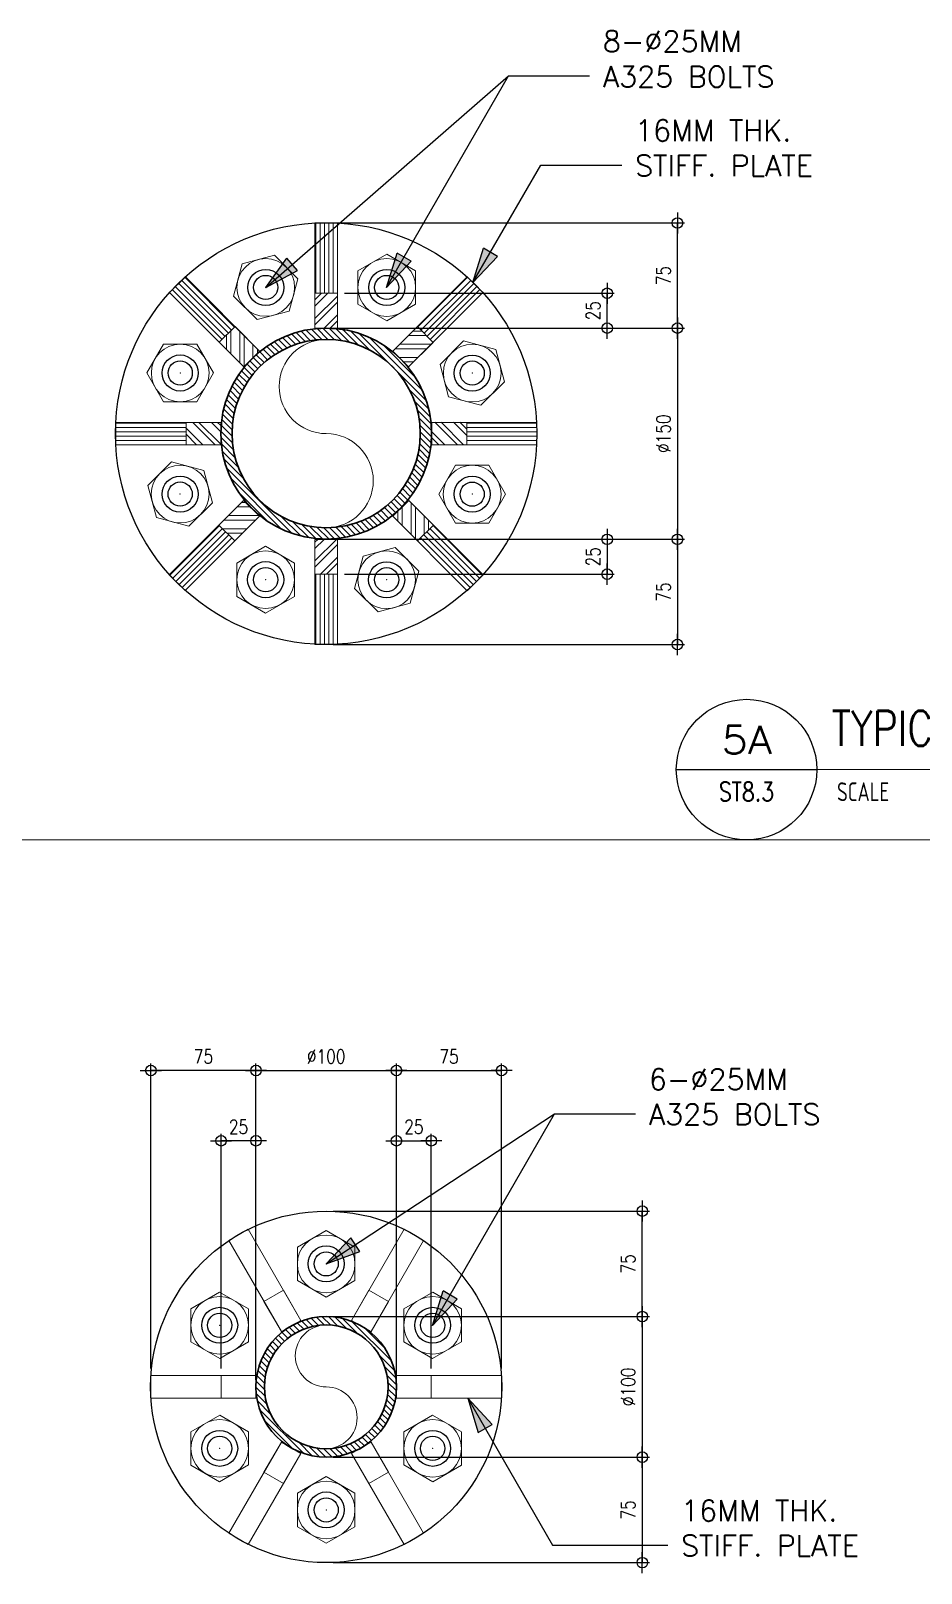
# Model space of a CAD drawing. Header units: millimetres. Extents: x 0 to 437400, y -7936 to 73710.
# Drawn here: x 1655 to 2288, y 1512 to 2609 of the extents above; entities that cross this region are included whole.
import ezdxf
from ezdxf.enums import TextEntityAlignment as Align

# ---------------------------------------------------------------- set-up
doc = ezdxf.new("R2010")
doc.units = ezdxf.units.MM
doc.header["$LTSCALE"] = 10
doc.header["$MEASUREMENT"] = 0
doc.linetypes.add('HIDDEN', pattern=[0.375, 0.25, -0.125])
for name, color, linetype in [('A-ANNO_DIM', 1, 'Continuous'), ('A_LINE', 1, 'Continuous'), ('TARGET-MAIN', 1, 'Continuous')]:
    doc.layers.add(name, color=color, linetype=linetype)
for name, color, linetype, lineweight in [('BOLT HOLES', 2, 'Continuous', 5), ('HATCH', 8, 'Continuous', 5), ('OUTLINE', 1, 'HIDDEN', 15), ('S-Anno-Text', 52, 'Continuous', 15), ('S-ANNO-WELD', 1, 'Continuous', 9), ('S_Bolt', 9, 'Continuous', 9), ('S_STEEL PLATE', 2, 'Continuous', 15), ('S_STEEL TRUSS', 5, 'Continuous', 30)]:
    doc.layers.add(name, color=color, linetype=linetype, lineweight=lineweight)
doc.layers.add('GUIDE 000', color=3, linetype='Continuous', lineweight=0, plot=False)
doc.layers.add('S-DETL-GRID', color=62, linetype='Continuous', lineweight=9, plot=False)
doc.styles.add('1', font='simplex.shx', dxfattribs={"width": 0.8, "height": 20})
doc.styles.add('ARCHITEXT', font='architxt.shx', dxfattribs={"width": 0.85})
doc.styles.add('ROMANS', font='romans.shx', dxfattribs={"width": 0.8, "height": 10})
doc.styles.add('ROMANSX', font='ROMANS.shx', dxfattribs={"height": 0.09375})
doc.styles.add('SIMPLEX', font='SIMPLEX.shx', dxfattribs={"width": 1.1})
doc.dimstyles.new('DDIM5', dxfattribs={"dimtxt": 10, "dimasz": 0.1, "dimexe": 5, "dimexo": 5, "dimgap": 5, "dimtad": 1, "dimdec": 0, "dimrnd": 1, "dimdsep": 46, "dimtxsty": 'ROMANS', "dimblk1": 'ESCADIM_ARW', "dimblk2": 'ESCADIM_ARW', "dimsah": 1, "dimcen": 5, "dimclrd": 1, "dimclre": 1, "dimclrt": 3, "dimadec": 0, "dimazin": 0, "dimtfac": 1, "dimtdec": 0, "dimtofl": 0, "dimtmove": 0, "dimatfit": 3, "dimldrblk": 'ESCADIM_ARW', "dimfxl": 1, "dimtolj": 1, "dimtzin": 0, "dimarcsym": 0})
doc.dimstyles.new('ESCA_ARW$7', dxfattribs={"dimtxt": 200, "dimasz": 1, "dimexe": 100, "dimexo": 100, "dimgap": 100, "dimtad": 1, "dimdec": 0, "dimrnd": 1, "dimdsep": 46, "dimtxsty": '1', "dimblk1": 'dim_arw', "dimblk2": 'dim_arw', "dimsah": 1, "dimcen": 50, "dimclrd": 1, "dimclre": 256, "dimclrt": 52, "dimadec": 0, "dimazin": 0, "dimtfac": 1, "dimtofl": 0, "dimtmove": 0, "dimatfit": 3, "dimldrblk": 'dim_arw', "dimfxl": 1, "dimtolj": 1, "dimtzin": 0, "dimarcsym": 0})

# ---------------------------------------------------------------- blocks, each defined once
blk = doc.blocks.new('*U257')
at = {"color": 1}
for radius in [12.8, 8.6]:
    blk.add_circle((0, 0), radius, dxfattribs=at)
at = {"layer": 'BOLT HOLES', "ltscale": 0.05}
blk.add_circle((0, 0), 12.8, dxfattribs=at)
at = {"layer": 'GUIDE 000'}
blk.add_point((0, 0), dxfattribs=at)
at = {"layer": 'S_Bolt', "color": 9, "linetype": 'Continuous', "ltscale": 0.5}
blk.add_lwpolyline([(-20.5, -11.9), (-20.5, 11.9), (0, 23.7), (20.5, 11.9), (20.5, -11.9), (0, -23.7)], close=True, dxfattribs=at)
at = {"layer": 'S_Bolt', "color": 251, "linetype": 'Continuous', "ltscale": 0.5}
blk.add_circle((0, 0), 20.5, dxfattribs=at)
blk = doc.blocks.new('*U258')
at = {"color": 0, "linetype": 'ByBlock', "lineweight": -2}
blk.add_blockref('*U257', (18767, 7836.9), dxfattribs=at)
for p, rotation in [((18691.2, 7793.2), 59.99999999999999), ((18842.8, 7793.2), 299.9999999999999), ((18691.2, 7705.7), 120), ((18842.8, 7705.7), 240), ((18767, 7661.9), 180)]:
    blk.add_blockref('*U257', p, dxfattribs=dict(at, rotation=rotation))
blk = doc.blocks.new('dim_arw')
h = blk.add_hatch(color=256)
h.paths.add_polyline_path([(-126, 29), (0, 0), (-126, -29, -0.115681), (-133, 0, -0.115681)])
h.paths.add_polyline_path([(-249, 58), (-126, 29, 0.115681), (-133, 0, 0.115681), (-126, -29), (-249, -58)])
for p, q in [((0, 0), (-249, 58)), ((-249, 58), (-249, -58)), ((0, 0), (-249, -58))]:
    blk.add_line(p, q)
blk = doc.blocks.new('ESCADIM_ARW')
at = {"color": 9}
blk.add_line((75, 0), (-75, 0), dxfattribs=at)
blk.add_circle((0, 0), 37.5, dxfattribs=at)
blk = doc.blocks.new('*D262')
at = {"layer": 'A-ANNO_DIM', "color": 1, "lineweight": -2, "transparency": 16777216}
for p, q in [((1870, 2398), (2120, 2398)), ((2115, 2397.9), (2115, 2247.9)), ((1870, 2247.8), (2120, 2247.8))]:
    blk.add_line(p, q, dxfattribs=at)
at = {"layer": 'Defpoints', "color": 0, "transparency": 16777216}
for p in [(1865, 2398), (1865, 2247.8), (2115, 2247.8)]:
    blk.add_point(p, dxfattribs=at)
at = {"layer": 'A-ANNO_DIM', "color": 1, "lineweight": -2, "transparency": 16777216, "xscale": 0.1, "yscale": 0.1, "zscale": 0.1}
for p, rotation in [((2115, 2398), 90), ((2115, 2247.8), 270)]:
    blk.add_blockref('ESCADIM_ARW', p, dxfattribs=dict(at, rotation=rotation))
at = {"layer": 'A-ANNO_DIM', "color": 3, "transparency": 16777216, "insert": (2105, 2322.9), "char_height": 10, "attachment_point": 5, "rotation": 90, "style": 'ROMANS'}
blk.add_mtext('\\A1;%%C150', dxfattribs=at)
blk = doc.blocks.new('*D263')
at = {"layer": 'A-ANNO_DIM', "color": 1, "lineweight": -2, "transparency": 16777216}
for p, q in [((1870, 2472.8), (2120, 2472.8)), ((2115, 2398.1), (2115, 2472.7)), ((1870, 2398), (2120, 2398))]:
    blk.add_line(p, q, dxfattribs=at)
at = {"layer": 'Defpoints', "color": 0, "transparency": 16777216}
for p in [(1865, 2472.8), (2115, 2472.8), (1865, 2398)]:
    blk.add_point(p, dxfattribs=at)
at = {"layer": 'A-ANNO_DIM', "color": 1, "lineweight": -2, "transparency": 16777216, "xscale": 0.1, "yscale": 0.1, "zscale": 0.1}
for p, rotation in [((2115, 2472.8), 90), ((2115, 2398), 270)]:
    blk.add_blockref('ESCADIM_ARW', p, dxfattribs=dict(at, rotation=rotation))
at = {"layer": 'A-ANNO_DIM', "color": 3, "transparency": 16777216, "insert": (2105, 2435.4), "char_height": 10, "attachment_point": 5, "rotation": 90, "style": 'ROMANS'}
blk.add_mtext('\\A1;75', dxfattribs=at)
blk = doc.blocks.new('*D264')
at = {"layer": 'A-ANNO_DIM', "color": 1, "lineweight": -2, "transparency": 16777216}
for p, q in [((1870, 2247.8), (2120, 2247.8)), ((2115, 2247.7), (2115, 2173.1)), ((1870, 2173), (2120, 2173))]:
    blk.add_line(p, q, dxfattribs=at)
at = {"layer": 'Defpoints', "color": 0, "transparency": 16777216}
for p in [(1865, 2247.8), (1865, 2173), (2115, 2173)]:
    blk.add_point(p, dxfattribs=at)
at = {"layer": 'A-ANNO_DIM', "color": 1, "lineweight": -2, "transparency": 16777216, "xscale": 0.1, "yscale": 0.1, "zscale": 0.1}
for p, rotation in [((2115, 2247.8), 90), ((2115, 2173), 270)]:
    blk.add_blockref('ESCADIM_ARW', p, dxfattribs=dict(at, rotation=rotation))
at = {"layer": 'A-ANNO_DIM', "color": 3, "transparency": 16777216, "insert": (2105, 2210.4), "char_height": 10, "attachment_point": 5, "rotation": 90, "style": 'ROMANS'}
blk.add_mtext('\\A1;75', dxfattribs=at)
blk = doc.blocks.new('*D265')
at = {"layer": 'A-ANNO_DIM', "color": 1, "lineweight": -2, "transparency": 16777216}
for p, q in [((1870, 2247.8), (2070, 2247.8)), ((2065, 2247.7), (2065, 2223.1)), ((1878, 2223), (2070, 2223))]:
    blk.add_line(p, q, dxfattribs=at)
at = {"layer": 'Defpoints', "color": 0, "transparency": 16777216}
for p in [(1865, 2247.8), (1873, 2223), (2065, 2223)]:
    blk.add_point(p, dxfattribs=at)
at = {"layer": 'A-ANNO_DIM', "color": 1, "lineweight": -2, "transparency": 16777216, "xscale": 0.1, "yscale": 0.1, "zscale": 0.1}
for p, rotation in [((2065, 2247.8), 90), ((2065, 2223), 270)]:
    blk.add_blockref('ESCADIM_ARW', p, dxfattribs=dict(at, rotation=rotation))
at = {"layer": 'A-ANNO_DIM', "color": 3, "transparency": 16777216, "insert": (2055, 2235.4), "char_height": 10, "attachment_point": 5, "rotation": 90, "style": 'ROMANS'}
blk.add_mtext('\\A1;25', dxfattribs=at)
blk = doc.blocks.new('*D266')
at = {"layer": 'A-ANNO_DIM', "color": 1, "lineweight": -2, "transparency": 16777216}
for p, q in [((1878, 2422.8), (2070, 2422.8)), ((2065, 2398.1), (2065, 2422.7)), ((1870, 2398), (2070, 2398))]:
    blk.add_line(p, q, dxfattribs=at)
at = {"layer": 'Defpoints', "color": 0, "transparency": 16777216}
for p in [(1873, 2422.8), (2065, 2422.8), (1865, 2398)]:
    blk.add_point(p, dxfattribs=at)
at = {"layer": 'A-ANNO_DIM', "color": 1, "lineweight": -2, "transparency": 16777216, "xscale": 0.1, "yscale": 0.1, "zscale": 0.1}
for p, rotation in [((2065, 2422.8), 90), ((2065, 2398), 270)]:
    blk.add_blockref('ESCADIM_ARW', p, dxfattribs=dict(at, rotation=rotation))
at = {"layer": 'A-ANNO_DIM', "color": 3, "transparency": 16777216, "insert": (2055, 2410.4), "char_height": 10, "attachment_point": 5, "rotation": 90, "style": 'ROMANS'}
blk.add_mtext('\\A1;25', dxfattribs=at)
blk = doc.blocks.new('*D269')
at = {"layer": 'A-ANNO_DIM', "color": 1, "lineweight": -2, "transparency": 16777216}
for p, q in [((1870, 1695), (2095, 1695)), ((2090, 1694.9), (2090, 1595.1)), ((1870, 1595), (2095, 1595))]:
    blk.add_line(p, q, dxfattribs=at)
at = {"layer": 'Defpoints', "color": 0, "transparency": 16777216}
for p in [(1865, 1695), (1865, 1595), (2090, 1595)]:
    blk.add_point(p, dxfattribs=at)
at = {"layer": 'A-ANNO_DIM', "color": 1, "lineweight": -2, "transparency": 16777216, "xscale": 0.1, "yscale": 0.1, "zscale": 0.1}
for p, rotation in [((2090, 1695), 90), ((2090, 1595), 270)]:
    blk.add_blockref('ESCADIM_ARW', p, dxfattribs=dict(at, rotation=rotation))
at = {"layer": 'A-ANNO_DIM', "color": 3, "transparency": 16777216, "insert": (2080, 1645), "char_height": 10, "attachment_point": 5, "rotation": 90, "style": 'ROMANS'}
blk.add_mtext('\\A1;%%C100', dxfattribs=at)
blk = doc.blocks.new('*D270')
at = {"layer": 'A-ANNO_DIM', "color": 1, "lineweight": -2, "transparency": 16777216}
for p, q in [((1870, 1770), (2095, 1770)), ((2090, 1695.1), (2090, 1769.9)), ((1870, 1695), (2095, 1695))]:
    blk.add_line(p, q, dxfattribs=at)
at = {"layer": 'Defpoints', "color": 0, "transparency": 16777216}
for p in [(1865, 1770), (2090, 1770), (1865, 1695)]:
    blk.add_point(p, dxfattribs=at)
at = {"layer": 'A-ANNO_DIM', "color": 1, "lineweight": -2, "transparency": 16777216, "xscale": 0.1, "yscale": 0.1, "zscale": 0.1}
for p, rotation in [((2090, 1770), 90), ((2090, 1695), 270)]:
    blk.add_blockref('ESCADIM_ARW', p, dxfattribs=dict(at, rotation=rotation))
at = {"layer": 'A-ANNO_DIM', "color": 3, "transparency": 16777216, "insert": (2080, 1732.5), "char_height": 10, "attachment_point": 5, "rotation": 90, "style": 'ROMANS'}
blk.add_mtext('\\A1;75', dxfattribs=at)
blk = doc.blocks.new('*D271')
at = {"layer": 'A-ANNO_DIM', "color": 1, "lineweight": -2, "transparency": 16777216}
for p, q in [((1870, 1595), (2095, 1595)), ((2090, 1594.9), (2090, 1520.1)), ((1870, 1520), (2095, 1520))]:
    blk.add_line(p, q, dxfattribs=at)
at = {"layer": 'Defpoints', "color": 0, "transparency": 16777216}
for p in [(1865, 1595), (1865, 1520), (2090, 1520)]:
    blk.add_point(p, dxfattribs=at)
at = {"layer": 'A-ANNO_DIM', "color": 1, "lineweight": -2, "transparency": 16777216, "xscale": 0.1, "yscale": 0.1, "zscale": 0.1}
for p, rotation in [((2090, 1595), 90), ((2090, 1520), 270)]:
    blk.add_blockref('ESCADIM_ARW', p, dxfattribs=dict(at, rotation=rotation))
at = {"layer": 'A-ANNO_DIM', "color": 3, "transparency": 16777216, "insert": (2080, 1557.5), "char_height": 10, "attachment_point": 5, "rotation": 90, "style": 'ROMANS'}
blk.add_mtext('\\A1;75', dxfattribs=at)
blk = doc.blocks.new('*D272')
at = {"layer": 'A-ANNO_DIM', "color": 1, "lineweight": -2, "transparency": 16777216}
for p, q in [((1815, 1650), (1815, 1875)), ((1815.1, 1870), (1914.9, 1870)), ((1915, 1650), (1915, 1875))]:
    blk.add_line(p, q, dxfattribs=at)
at = {"layer": 'Defpoints', "color": 0, "transparency": 16777216}
for p in [(1915, 1870), (1815, 1645), (1915, 1645)]:
    blk.add_point(p, dxfattribs=at)
at = {"layer": 'A-ANNO_DIM', "color": 1, "lineweight": -2, "transparency": 16777216, "xscale": 0.1, "yscale": 0.1, "zscale": 0.1, "rotation": 180}
blk.add_blockref('ESCADIM_ARW', (1815, 1870), dxfattribs=at)
at = {"layer": 'A-ANNO_DIM', "color": 1, "lineweight": -2, "transparency": 16777216, "xscale": 0.1, "yscale": 0.1, "zscale": 0.1}
blk.add_blockref('ESCADIM_ARW', (1915, 1870), dxfattribs=at)
at = {"layer": 'A-ANNO_DIM', "color": 3, "transparency": 16777216, "insert": (1865, 1880), "char_height": 10, "attachment_point": 5, "style": 'ROMANS'}
blk.add_mtext('\\A1;%%C100', dxfattribs=at)
blk = doc.blocks.new('*D273')
at = {"layer": 'A-ANNO_DIM', "color": 1, "lineweight": -2, "transparency": 16777216}
for p, q in [((1915, 1650), (1915, 1875)), ((1915.1, 1870), (1989.7, 1870)), ((1989.8, 1658), (1989.8, 1875))]:
    blk.add_line(p, q, dxfattribs=at)
at = {"layer": 'Defpoints', "color": 0, "transparency": 16777216}
for p in [(1989.8, 1870), (1989.8, 1653), (1915, 1645)]:
    blk.add_point(p, dxfattribs=at)
at = {"layer": 'A-ANNO_DIM', "color": 1, "lineweight": -2, "transparency": 16777216, "xscale": 0.1, "yscale": 0.1, "zscale": 0.1, "rotation": 180}
blk.add_blockref('ESCADIM_ARW', (1915, 1870), dxfattribs=at)
at = {"layer": 'A-ANNO_DIM', "color": 1, "lineweight": -2, "transparency": 16777216, "xscale": 0.1, "yscale": 0.1, "zscale": 0.1}
blk.add_blockref('ESCADIM_ARW', (1989.8, 1870), dxfattribs=at)
at = {"layer": 'A-ANNO_DIM', "color": 3, "transparency": 16777216, "insert": (1952.4, 1880), "char_height": 10, "attachment_point": 5, "style": 'ROMANS'}
blk.add_mtext('\\A1;75', dxfattribs=at)
blk = doc.blocks.new('*D274')
at = {"layer": 'A-ANNO_DIM', "color": 1, "lineweight": -2, "transparency": 16777216}
for p, q in [((1915, 1650), (1915, 1825)), ((1939.8, 1658), (1939.8, 1825)), ((1915.1, 1820), (1939.7, 1820))]:
    blk.add_line(p, q, dxfattribs=at)
at = {"layer": 'Defpoints', "color": 0, "transparency": 16777216}
for p in [(1939.8, 1820), (1939.8, 1653), (1915, 1645)]:
    blk.add_point(p, dxfattribs=at)
at = {"layer": 'A-ANNO_DIM', "color": 1, "lineweight": -2, "transparency": 16777216, "xscale": 0.1, "yscale": 0.1, "zscale": 0.1, "rotation": 180}
blk.add_blockref('ESCADIM_ARW', (1915, 1820), dxfattribs=at)
at = {"layer": 'A-ANNO_DIM', "color": 1, "lineweight": -2, "transparency": 16777216, "xscale": 0.1, "yscale": 0.1, "zscale": 0.1}
blk.add_blockref('ESCADIM_ARW', (1939.8, 1820), dxfattribs=at)
at = {"layer": 'A-ANNO_DIM', "color": 3, "transparency": 16777216, "insert": (1927.4, 1830), "char_height": 10, "attachment_point": 5, "style": 'ROMANS'}
blk.add_mtext('\\A1;25', dxfattribs=at)
blk = doc.blocks.new('*D275')
at = {"layer": 'A-ANNO_DIM', "color": 1, "lineweight": -2, "transparency": 16777216}
for p, q in [((1740.2, 1658), (1740.2, 1875)), ((1814.9, 1870), (1740.3, 1870)), ((1815, 1650), (1815, 1875))]:
    blk.add_line(p, q, dxfattribs=at)
at = {"layer": 'Defpoints', "color": 0, "transparency": 16777216}
for p in [(1740.2, 1870), (1740.2, 1653), (1815, 1645)]:
    blk.add_point(p, dxfattribs=at)
at = {"layer": 'A-ANNO_DIM', "color": 1, "lineweight": -2, "transparency": 16777216, "xscale": 0.1, "yscale": 0.1, "zscale": 0.1, "rotation": 180}
blk.add_blockref('ESCADIM_ARW', (1740.2, 1870), dxfattribs=at)
at = {"layer": 'A-ANNO_DIM', "color": 1, "lineweight": -2, "transparency": 16777216, "xscale": 0.1, "yscale": 0.1, "zscale": 0.1}
blk.add_blockref('ESCADIM_ARW', (1815, 1870), dxfattribs=at)
at = {"layer": 'A-ANNO_DIM', "color": 3, "transparency": 16777216, "insert": (1777.6, 1880), "char_height": 10, "attachment_point": 5, "style": 'ROMANS'}
blk.add_mtext('\\A1;75', dxfattribs=at)
blk = doc.blocks.new('*D276')
at = {"layer": 'A-ANNO_DIM', "color": 1, "lineweight": -2, "transparency": 16777216}
for p, q in [((1790.2, 1658), (1790.2, 1825)), ((1815, 1650), (1815, 1825)), ((1814.9, 1820), (1790.3, 1820))]:
    blk.add_line(p, q, dxfattribs=at)
at = {"layer": 'Defpoints', "color": 0, "transparency": 16777216}
for p in [(1790.2, 1820), (1790.2, 1653), (1815, 1645)]:
    blk.add_point(p, dxfattribs=at)
at = {"layer": 'A-ANNO_DIM', "color": 1, "lineweight": -2, "transparency": 16777216, "xscale": 0.1, "yscale": 0.1, "zscale": 0.1, "rotation": 180}
blk.add_blockref('ESCADIM_ARW', (1790.2, 1820), dxfattribs=at)
at = {"layer": 'A-ANNO_DIM', "color": 1, "lineweight": -2, "transparency": 16777216, "xscale": 0.1, "yscale": 0.1, "zscale": 0.1}
blk.add_blockref('ESCADIM_ARW', (1815, 1820), dxfattribs=at)
at = {"layer": 'A-ANNO_DIM', "color": 3, "transparency": 16777216, "insert": (1802.6, 1830), "char_height": 10, "attachment_point": 5, "style": 'ROMANS'}
blk.add_mtext('\\A1;25', dxfattribs=at)
blk = doc.blocks.new('TARGET-DWGLABEL')
at = {"layer": 'TARGET-MAIN'}
blk.add_line((-7.5, 0), (7.5, 0), dxfattribs=at)
blk.add_circle((0, 0), 7.5, dxfattribs=at)
at = {"layer": 'TARGET-MAIN', "color": 2, "style": 'ARCHITEXT', "width": 0.85}
blk.add_text('SCALE', height=2, dxfattribs=at).set_placement((9.66, -2.36), align=Align.MIDDLE_LEFT)
at = {"layer": 'TARGET-MAIN', "color": 6, "style": 'ARCHITEXT', "width": 0.85}
blk.add_attdef('DRAWING_TITLE', text='', height=5, dxfattribs=at).set_placement((9.08, 4.41), align=Align.MIDDLE_LEFT)
at = {"layer": 'TARGET-MAIN', "color": 4, "style": 'ARCHITEXT', "width": 0.85}
blk.add_attdef('DWG_NO.', text='', height=3, dxfattribs=at).set_placement((0, 3.17), align=Align.MIDDLE_CENTER)
at = {"layer": 'TARGET-MAIN', "color": 3, "style": 'ARCHITEXT', "width": 0.85}
blk.add_attdef('SHT_NO.', text='', height=2, dxfattribs=at).set_placement((-0.02, -2.36), align=Align.MIDDLE_CENTER)
at = {"layer": 'TARGET-MAIN', "color": 2, "style": 'ARCHITEXT', "width": 0.85}
blk.add_attdef('SCALE', text='', height=2, dxfattribs=at).set_placement((69.6, -2.36), align=Align.MIDDLE_RIGHT)

msp = doc.modelspace()

# ---------------------------------------------------------------- hatches: boundary and pattern name
at = {"layer": 'HATCH'}
h = msp.add_hatch(dxfattribs=at)
h.set_pattern_fill('ANSI31', color=256, scale=25, angle=45)
h.set_pattern_definition([(90, (1620, 1306), (-3.125, 7e-16), [])])
h.paths.add_polyline_path([(1856.9969, 2422.78031), (1872.9969, 2422.78031), (1872.9969, 2472.78031), (1856.9969, 2472.78031)])
h.paths.add_polyline_path([(1872.9969, 2222.9938), (1856.9969, 2222.9938), (1856.9969, 2173.21968, 0.0266867601), (1872.9969, 2173.21968)])
h = msp.add_hatch(dxfattribs=at)
h.set_pattern_fill('ANSI31', color=256, scale=25, angle=-0.00679043)
h.set_pattern_definition([(44.9932, (972.5656, 1777.217), (-2.209447, 2.2099706), [])])
h.paths.add_polyline_path([(1976.57631, 2423.24059), (1965.26395, 2434.55564), (1929.90442, 2399.20449), (1941.21678, 2387.88945)])
h.paths.add_polyline_path([(1799.92965, 2246.6358), (1788.61728, 2257.95084), (1753.41749, 2222.7594, 0.0266867601), (1764.72986, 2211.44435)])
h = msp.add_hatch(dxfattribs=at)
h.set_pattern_fill('ANSI31', color=256, scale=25, angle=-89.99648079)
h.set_pattern_definition([(315.00352, (1319.0535, 3215.333), (2.209573, 2.2098444), [])])
h.paths.add_polyline_path([(1965.25758, 2211.43863), (1976.57059, 2222.75303), (1941.21308, 2258.1062), (1929.90007, 2246.79179)])
h.paths.add_polyline_path([(1788.621, 2388.05351), (1799.93401, 2399.36791), (1764.73623, 2434.56137, 0.0266867601), (1753.42322, 2423.24696)])
h = msp.add_hatch(dxfattribs=at)
h.set_pattern_fill('ANSI32', color=256, scale=25)
h.set_pattern_definition([(45, (1620, 1306), (-6.629126, 6.629126), []), (45, (1624.419, 1306), (-6.629126, 6.629126), [])])
h.paths.add_polyline_path([(1856.9969, 2397.9938), (1872.9969, 2397.9938), (1872.9969, 2422.78031), (1856.9969, 2422.78031)])
h.paths.add_polyline_path([(1856.9969, 2247.78031), (1872.9969, 2247.78031), (1872.9969, 2222.9938), (1856.9969, 2222.9938)])
h = msp.add_hatch(dxfattribs=at)
h.set_pattern_fill('ANSI32', color=256, scale=25, angle=-45.00679043)
h.set_pattern_definition([(359.9932, (972.566, 1777.217), (0.00111, 9.375), []), (359.9932, (975.69, 1774.092), (0.00111, 9.375), [])])
h.paths.add_polyline_path([(1912.37563, 2381.67987), (1923.688, 2370.36482), (1941.21678, 2387.88945), (1929.90442, 2399.20449)])
h.paths.add_polyline_path([(1806.14607, 2275.47547), (1817.45843, 2264.16042), (1799.92965, 2246.6358), (1788.61728, 2257.95084)])
h = msp.add_hatch(dxfattribs=at)
h.set_pattern_fill('ANSI32', color=256, scale=25, angle=-134.99648079)
h.set_pattern_definition([(270.0035, (1319.0535, 3215.333), (9.375, 0.000576), []), (270.0035, (1315.929, 3212.208), (9.375, 0.000576), [])])
h.paths.add_polyline_path([(1923.6853, 2275.63183), (1912.37228, 2264.31742), (1929.90007, 2246.79179), (1941.21308, 2258.1062)])
h.paths.add_polyline_path([(1817.46179, 2381.84228), (1806.14878, 2370.52788), (1788.621, 2388.05351), (1799.93401, 2399.36791)])
h = msp.add_hatch(dxfattribs=at)
h.set_pattern_fill('ANSI31', color=256, scale=25, angle=90)
h.set_pattern_definition([(135, (1620, 1306), (-2.209709, -2.209709), [])])
h.paths.add_polyline_path([(1790.0031, 2323, 1), (1939.99071, 2323, 1)])
h.paths.add_polyline_path([(1931.99071, 2323, -1), (1798.0031, 2323, -1)], flags=16)
h = msp.add_hatch(dxfattribs=at)
h.set_pattern_fill('ANSI31', color=256, scale=25, angle=-44.98969036)
h.set_pattern_definition([(0.0103, (847.9528, 2567.814), (-0.000562, 3.125), [])])
h.paths.add_polyline_path([(2014.77865, 2315.02695), (2014.77577, 2331.02695), (1964.77577, 2331.01795), (1964.77865, 2315.01795)])
h.paths.add_polyline_path([(1764.99215, 2314.982), (1764.98927, 2330.982), (1715.21515, 2330.97305, 0.0266867601), (1715.21803, 2314.97305)])
h = msp.add_hatch(dxfattribs=at)
h.set_pattern_fill('ANSI32', color=256, scale=25, angle=-89.98969036)
h.set_pattern_definition([(315.0103, (847.953, 2567.814), (6.62793, 6.63032), []), (315.0103, (847.954, 2563.3945), (6.62793, 6.63032), [])])
h.paths.add_polyline_path([(1939.98927, 2331.01349), (1939.99215, 2315.01349), (1964.77865, 2315.01795), (1964.77577, 2331.01795)])
h.paths.add_polyline_path([(1789.77578, 2330.98646), (1789.77866, 2314.98646), (1764.99215, 2314.982), (1764.98927, 2330.982)])
h = msp.add_hatch(dxfattribs=at)
h.set_pattern_fill('ANSI31', color=256, scale=25, angle=90)
h.set_pattern_definition([(135, (1459.997, 1306), (-2.209709, -2.209709), [])])
h.paths.add_polyline_path([(1814.9969, 1645, 1), (1914.9969, 1645, 1)])
h.paths.add_polyline_path([(1908.9969, 1645, -1), (1820.9969, 1645, -1)], flags=16)

# ---------------------------------------------------------------- linework, layer by layer
for centre, radius in [((1864.9969, 2323), 149.99381), ((1864.9969, 1645), 125)]:
    msp.add_circle(centre, radius)
at = {"color": 1}
for centre, radius in [((1821.97439, 2426.9419), 12.84203), ((1821.97439, 2426.9419), 8.60431), ((1908.08573, 2426.91443), 12.84203), ((1908.08573, 2426.91443), 8.60431), ((1761.08247, 2366.08883), 12.84203), ((1761.08247, 2366.08883), 8.60431), ((1968.94059, 2366.01822), 12.84203), ((1968.94059, 2366.01822), 8.60431), ((1761.055, 2279.97748), 12.84203), ((1968.91134, 2279.91117), 12.84203), ((1761.055, 2279.97748), 8.60431), ((1968.91134, 2279.91117), 8.60431), ((1821.90807, 2219.08556), 12.84203), ((1821.90807, 2219.08556), 8.60431), ((1908.01942, 2219.05809), 12.84203), ((1908.01942, 2219.05809), 8.60431)]:
    msp.add_circle(centre, radius, dxfattribs=at)
at = {"layer": 'A_LINE', "color": 1, "lineweight": 13}
msp.add_line((2114.20867, 2084), (2745.79133, 2084), dxfattribs=at)
at = {"layer": 'BOLT HOLES', "ltscale": 0.05}
for centre in [(1821.97439, 2426.9419), (1908.08573, 2426.91443), (1761.08247, 2366.08883), (1968.94059, 2366.01822), (1761.055, 2279.97748), (1968.91134, 2279.91117), (1821.90807, 2219.08556), (1908.01942, 2219.05809)]:
    msp.add_circle(centre, 12.84203, dxfattribs=at)
at = {"layer": 'GUIDE 000'}
for p in [(1821.97439, 2426.9419), (1908.08573, 2426.91443), (1761.08247, 2366.08883), (1968.94059, 2366.01822), (1761.055, 2279.97748), (1968.91134, 2279.91117), (1821.90807, 2219.08556), (1908.01942, 2219.05809)]:
    msp.add_point(p, dxfattribs=at)
at = {"layer": 'OUTLINE', "linetype": 'Continuous'}
for centre, radius, start, end in [((1864.9969, 2356.4969), 33.4969, 90, 270), ((1864.9969, 2289.50309), 33.4969, 270, 90), ((1864.9969, 1667), 22, 90, 270), ((1864.9969, 1623), 22, 270, 90)]:
    msp.add_arc(centre, radius, start, end, dxfattribs=at)
at = {"layer": 'S-DETL-GRID'}
msp.add_line((4860, 2034), (0, 2034), dxfattribs=at)
at = {"layer": 'S_Bolt', "color": 9, "linetype": 'Continuous', "ltscale": 0.5}
for points in [[(1815.83628, 2404.02329), (1799.05723, 2420.79836), (1805.19534, 2443.71697), (1828.1125, 2449.86052), (1844.89155, 2433.08545), (1838.75343, 2410.16683)], [(1887.53812, 2415.05126), (1887.53812, 2438.7776), (1908.08573, 2450.64077), (1928.63335, 2438.7776), (1928.63335, 2415.05126), (1908.08573, 2403.18809)], [(1772.94564, 2345.54121), (1749.2193, 2345.54121), (1737.35613, 2366.08883), (1749.2193, 2386.63644), (1772.94564, 2386.63644), (1784.80881, 2366.08883)], [(1946.02223, 2372.15728), (1962.79799, 2388.93563), (1985.71635, 2382.79657), (1991.85895, 2359.87916), (1975.08319, 2343.10081), (1952.16482, 2349.23987)], [(1783.97361, 2273.83937), (1767.19854, 2257.06033), (1744.27993, 2263.19844), (1738.13638, 2286.1156), (1754.91145, 2302.89464), (1777.83007, 2296.75653)], [(1957.04817, 2300.45878), (1980.7745, 2300.45878), (1992.63768, 2279.91117), (1980.7745, 2259.36355), (1957.04817, 2259.36355), (1945.18499, 2279.91117)], [(1842.45569, 2230.94873), (1842.45569, 2207.22239), (1821.90807, 2195.35922), (1801.36046, 2207.22239), (1801.36046, 2230.94873), (1821.90807, 2242.81191)], [(1914.15753, 2241.9767), (1930.93657, 2225.20164), (1924.79846, 2202.28302), (1901.8813, 2196.13948), (1885.10226, 2212.91454), (1891.24037, 2235.83316)]]:
    msp.add_lwpolyline(points, close=True, dxfattribs=at)
at = {"layer": 'S_Bolt', "color": 251, "linetype": 'Continuous', "ltscale": 0.5}
for centre in [(1821.97439, 2426.9419), (1908.08573, 2426.91443), (1761.08247, 2366.08883), (1968.94059, 2366.01822), (1761.055, 2279.97748), (1968.91134, 2279.91117), (1821.90807, 2219.08556), (1908.01942, 2219.05809)]:
    msp.add_circle(centre, 20.54761, dxfattribs=at)
at = {"layer": 'S_STEEL PLATE'}
for points in [[(1856.9969, 2397.9938), (1872.9969, 2397.9938), (1872.9969, 2472.78031), (1856.9969, 2472.78031)], [(1764.75631, 2434.57941), (1753.44126, 2423.26704), (1806.31703, 2370.37873), (1817.63208, 2381.69109)], [(1912.37563, 2381.67987), (1923.688, 2370.36482), (1976.57631, 2423.24059), (1965.26395, 2434.55564)], [(1856.9969, 2397.9938), (1872.9969, 2397.9938), (1872.9969, 2422.78031), (1856.9969, 2422.78031)], [(1806.31703, 2370.37873), (1817.63208, 2381.69109), (1800.10745, 2399.21988), (1788.79241, 2387.90751)], [(1929.90442, 2399.20449), (1941.21678, 2387.88945), (1923.688, 2370.36482), (1912.37563, 2381.67987)], [(1715.21659, 2331), (1715.21659, 2315), (1790.0031, 2315), (1790.0031, 2331)], [(1790.0031, 2315), (1790.0031, 2331), (1765.21659, 2331), (1765.21659, 2315)], [(1940.21659, 2331), (1940.21659, 2315), (2015.0031, 2315), (2015.0031, 2331)], [(1940.21659, 2315), (1940.21659, 2331), (1965.0031, 2331), (1965.0031, 2315)], [(1753.25775, 2222.5997), (1764.57012, 2211.28465), (1817.45843, 2264.16042), (1806.14607, 2275.47547)], [(1806.14607, 2275.47547), (1817.45843, 2264.16042), (1799.92965, 2246.6358), (1788.61728, 2257.95084)], [(1923.83648, 2275.46153), (1912.52143, 2264.14916), (1965.3972, 2211.26085), (1976.71225, 2222.57321)], [(1912.52143, 2264.14916), (1923.83647, 2275.46153), (1941.3611, 2257.93274), (1930.04605, 2246.62037)], [(1856.9969, 2172.9938), (1872.9969, 2172.9938), (1872.9969, 2247.78031), (1856.9969, 2247.78031)], [(1856.9969, 2247.78031), (1872.9969, 2247.78031), (1872.9969, 2222.9938), (1856.9969, 2222.9938)], [(1846.92511, 1692.30127), (1833.0687, 1684.30127), (1795.67545, 1749.06828), (1809.53185, 1757.06828)], [(1896.92511, 1684.30127), (1883.0687, 1692.30127), (1920.46195, 1757.06828), (1934.31836, 1749.06828)], [(1846.92511, 1692.30127), (1833.0687, 1684.30127), (1820.67545, 1705.76701), (1834.53185, 1713.76701)], [(1896.92511, 1684.30127), (1883.0687, 1692.30127), (1895.46195, 1713.76701), (1909.31836, 1705.76701)], [(1814.9969, 1653), (1814.9969, 1637), (1740.2104, 1637), (1740.2104, 1653)], [(1814.9969, 1653), (1814.9969, 1637), (1790.2104, 1637), (1790.2104, 1653)], [(1914.9969, 1653), (1914.9969, 1637), (1989.78341, 1637), (1989.78341, 1653)], [(1914.9969, 1653), (1914.9969, 1637), (1939.78341, 1637), (1939.78341, 1653)], [(1833.0687, 1605.69873), (1846.92511, 1597.69873), (1809.53185, 1532.93171), (1795.67545, 1540.93171)], [(1833.0687, 1605.69873), (1846.92511, 1597.69873), (1834.53185, 1576.23298), (1820.67545, 1584.23298)], [(1883.0687, 1597.69873), (1896.92511, 1605.69873), (1934.31836, 1540.93171), (1920.46195, 1532.93171)], [(1883.0687, 1597.69873), (1896.92511, 1605.69873), (1909.31836, 1584.23298), (1895.46195, 1576.23298)]]:
    msp.add_lwpolyline(points, close=True, dxfattribs=at)
at = {"layer": 'S_STEEL TRUSS', "linetype": 'Continuous', "ltscale": 2000}
for centre, radius in [((1864.9969, 2323), 74.99381), ((1864.9969, 2323), 66.99381), ((1864.9969, 1645), 50), ((1864.9969, 1645), 44)]:
    msp.add_circle(centre, radius, dxfattribs=at)

# ---------------------------------------------------------------- block references
msp.add_blockref('*U258', (-16902.01428, -6104.43845))
at = {"layer": 'TARGET-MAIN', "color": 1, "lineweight": 13}
ref = msp.add_blockref('TARGET-DWGLABEL', (2164.20867, 2084), dxfattribs=dict(at, xscale=6.666666666666666, yscale=6.666666666666666, zscale=6.666666666666666))
ref.add_attrib('DWG_NO.', '5A', dxfattribs={"color": 4, "height": 20, "style": 'SIMPLEX', "width": 1.1}).set_placement((2164.20867, 2105.15599), align=Align.MIDDLE_CENTER)
ref.add_attrib('SHT_NO.', 'ST8.3', dxfattribs={"color": 3, "height": 13.333333, "style": 'SIMPLEX', "width": 0.8}).set_placement((2164.10679, 2068.29844), align=Align.MIDDLE_CENTER)
ref.add_attrib('DRAWING_TITLE', 'TYPICAL 6"%%C PIPE SPLICE DETAIL', dxfattribs={"color": 5, "height": 25, "style": 'SIMPLEX', "width": 0.8}).set_placement((2224.73555, 2113.37743), align=Align.MIDDLE_LEFT)
ref.add_attrib('SCALE', '1 : 5MTS', dxfattribs={"color": 2, "height": 13.333333, "style": 'ARCHITEXT', "width": 0.85}).set_placement((2728.4844, 2068.29844), align=Align.MIDDLE_RIGHT)

# ---------------------------------------------------------------- texts
at = {"layer": 'S-Anno-Text', "char_height": 15, "width": 370.7144051, "attachment_point": 4, "style": 'ROMANSX'}
for s, insert in [('8-%%C25MM \\PA325 BOLTS', (2061.8938, 2589.43566)), ('16MM THK.\\PSTIFF. PLATE', (2084.78247, 2526.07707)), ('6-%%C25MM \\PA325 BOLTS', (2094.64851, 1851.24376)), ('16MM THK.\\PSTIFF. PLATE', (2117.53718, 1544.4784))]:
    msp.add_mtext(s, dxfattribs=dict(at, insert=insert))

# ---------------------------------------------------------------- dimensions: what is measured, and where the dimension line sits
at = {"layer": 'A-ANNO_DIM'}
for base, p1, p2, angle, picture, middle in [((2115.0031, 2472.78031), (1864.9969, 2397.9938), (1865.0031, 2472.78031), 270, '*D263', (2105.0031, 2435.38706)), ((2115.0031, 2172.9938), (1864.9969, 2247.78031), (1864.9969, 2172.9938), 90, '*D264', (2105.0031, 2210.38706)), ((1989.78341, 1870), (1914.9969, 1645), (1989.78341, 1653), 180, '*D273', (1952.39016, 1880)), ((1939.78341, 1820), (1914.9969, 1645), (1939.78341, 1653), 180, '*D274', (1927.39016, 1830)), ((2089.9969, 1770), (1864.9969, 1695), (1864.9969, 1770), 270, '*D270', (2079.9969, 1732.5)), ((2089.9969, 1520), (1864.9969, 1595), (1864.9969, 1520), 90, '*D271', (2079.9969, 1557.5))]:
    dim = msp.add_linear_dim(base=base, p1=p1, p2=p2, angle=angle, dimstyle='DDIM5', dxfattribs=at)
    dim.commit()
    dim.dimension.update_dxf_attribs({"geometry": picture, "text_midpoint": middle})
for base, p1, p2, angle, picture, middle in [((2065.0031, 2422.78031), (1864.9969, 2397.9938), (1872.9969, 2422.78031), 270, '*D266', (2065.0031, 2410.38706)), ((2065.0031, 2222.9938), (1864.9969, 2247.78031), (1872.9969, 2222.9938), 90, '*D265', (2065.0031, 2235.38706))]:
    dim = msp.add_linear_dim(base=base, p1=p1, p2=p2, angle=angle, dimstyle='DDIM5', dxfattribs=at)
    dim.commit()
    dim.dimension.update_dxf_attribs({"geometry": picture, "text_midpoint": middle, "dimtype": 160})
for base, p1, p2, angle, picture, middle in [((2115.0031, 2247.78031), (1864.9969, 2397.9938), (1864.9969, 2247.78031), 90, '*D262', (2105.0031, 2322.88706)), ((1914.9969, 1870), (1814.9969, 1645), (1914.9969, 1645), 180, '*D272', (1864.9969, 1880)), ((2089.9969, 1595), (1864.9969, 1695), (1864.9969, 1595), 90, '*D269', (2079.9969, 1645))]:
    dim = msp.add_linear_dim(base=base, p1=p1, p2=p2, angle=angle, text='%%C<>', dimstyle='DDIM5', dxfattribs=at)
    dim.commit()
    dim.dimension.update_dxf_attribs({"geometry": picture, "text_midpoint": middle})
for base, p2, picture, middle in [((1740.2104, 1870), (1740.2104, 1653), '*D275', (1777.60365, 1880)), ((1790.2104, 1820), (1790.2104, 1653), '*D276', (1802.60365, 1830))]:
    dim = msp.add_linear_dim(base=base, p1=(1814.9969, 1645), p2=p2, dimstyle='DDIM5', dxfattribs=at)
    dim.commit()
    dim.dimension.update_dxf_attribs({"geometry": picture, "text_midpoint": middle})

# ---------------------------------------------------------------- leaders
at = {"layer": 'S-ANNO-WELD'}
for points, override in [([(1821.97439, 2426.9419), (1994.85282, 2577.34177), (2052.50083, 2577.34177)], {"dimscale": 0.1, "dimasz": 1}), ([(1908.01942, 2426.9419), (1994.85282, 2577.34177), (2052.50083, 2577.34177)], {"dimscale": 0.1, "dimasz": 1}), ([(1969.46052, 2430.35808), (2017.74149, 2513.98317), (2075.3895, 2513.98317)], {"dimscale": 0.1, "dimasz": 1}), ([(1864.9969, 1732.5), (2027.60753, 1839.14987), (2085.25554, 1839.14987)], {"dimscale": 0.1, "dimasz": 1}), ([(1940.77413, 1688.75), (2027.60753, 1839.14987), (2085.25554, 1839.14987)], {"dimscale": 0.1, "dimasz": 1}), ([(1965.71161, 1637), (2026.11139, 1532.38451), (2108.1442, 1532.38451)], {"dimscale": 0.1})]:
    msp.add_leader(points, dimstyle='ESCA_ARW$7', override=override, dxfattribs=at)

doc.saveas('drawing.dxf')
